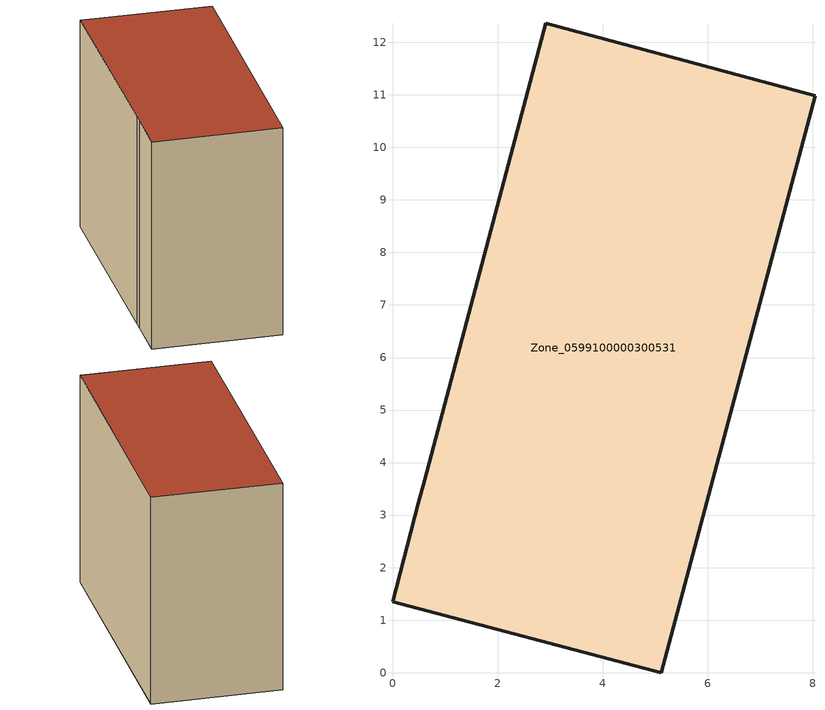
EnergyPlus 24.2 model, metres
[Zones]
Zone_0599100000300531
 floor ground (C_G): 0.49,3.22 0.61,3.68 2.91,12.36 8.04,10.98 5.11,0 0,1.35 z0
 wall outside (C_F): 5.11,0 8.04,10.98 2.91,12.36 0.61,3.68 0.49,3.22 0,1.35 5.11,0 z0:8.96
 roof outside (C_R): 0.49,3.22 0,1.35 5.11,0 8.04,10.98 2.91,12.36 0.61,3.68 z8.96
[BUILDING]
Pand.0599100000300531: North Axis=0; Terrain=City; Loads Convergence Tolerance Value=0.04; Temperature Convergence Tolerance Value=0.4; Solar Distribution=FullExterior; Maximum Number of Warmup Days=25; Minimum Number of Warmup Days=1
[Site:Location]
Rotterdam.The.Hague.AP_ZH_NLD Design_Conditions: Latitude=51.96; Longitude=4.45; Time Zone=1; Elevation=-4.5
[SITE:GROUNDTEMPERATURE:BUILDINGSURFACE]
18, 18, 18, 18, 18, 18, 18, 18, 18, 18, 18, 18
[MATERIAL] Thermal Absorptance=0.9; Solar Absorptance=0.7; Visible Absorptance=0.7
Name | Roughness | Thickness | Conductivity | Density | Specific Heat
G.TC.1975-1991 | MediumSmooth | 0.15 | 0.288461 | 540 | 1210
F.TC.1975-1991 | Rough | 0.3 | 0.230769 | 1920 | 840
R.TC.1975-1991 | MediumRough | 0.2 | 0.153846 | 1500 | 1000
[CONSTRUCTION]
C_G: G.TC.1975-1991
C_F: F.TC.1975-1991
C_R: R.TC.1975-1991
[ZONE]
Zone_0599100000300531: Type=1; Multiplier=1; Ceiling Height=Autocalculate; Volume=Autocalculate; Floor Area=autocalculate; Part of Total Floor Area=Yes
[ZONEINFILTRATION:DESIGNFLOWRATE]
Infil_Zone_0599100000300531: Zone or ZoneList or Space or SpaceList=Zone_0599100000300531; Schedule=AlwaysOn; Design Flow Rate Calculation Method=Flow/Area; Flow Rate per Floor Area=0.003; Constant Term Coefficient=1; Temperature Term Coefficient=0; Velocity Term Coefficient=0; Velocity Squared Term Coefficient=0
[HVACTEMPLATE:ZONE:IDEALLOADSAIRSYSTEM]
Zone_0599100000300531: Maximum Heating Supply Air Temperature=50; Minimum Cooling Supply Air Temperature=13; Maximum Heating Supply Air Humidity Ratio=0.0156; Minimum Cooling Supply Air Humidity Ratio=0.0077; Heating Limit=NoLimit; Cooling Limit=NoLimit; Dehumidification Control Type=ConstantSensibleHeatRatio; Cooling Sensible Heat Ratio=0.7; Dehumidification Setpoint=60; Humidification Control Type=None; Humidification Setpoint=30; Outdoor Air Method=None; Outdoor Air Flow Rate per Person=0.00944; Outdoor Air Flow Rate per Zone Floor Area=0; Outdoor Air Flow Rate per Zone=0; Demand Controlled Ventilation Type=None; Outdoor Air Economizer Type=NoEconomizer; Heat Recovery Type=None; Sensible Heat Recovery Effectiveness=0.7; Latent Heat Recovery Effectiveness=0.65
[ZONECONTROL:THERMOSTAT]
ThermostatControl_Zone_0599100000300531: Zone or ZoneList=Zone_0599100000300531; Control Type Schedule=DualSetpointControlType; Control 1=Thermostat_Zone_0599100000300531; Temperature Difference Between Cutout And Setpoint=0
[THERMOSTATSETPOINT:DUALSETPOINT]
Thermostat_Zone_0599100000300531: Heating Setpoint Temperature Schedule=HeatingSetpoint_Zone_0599100000300531; Cooling Setpoint Temperature Schedule=CoolingSetpoint_Zone_0599100000300531
[SCHEDULE:COMPACT]
HeatingSetpoint_Zone_0599100000300531: Through: 12/31, For: AllDays, Until: 24:00, 21
CoolingSetpoint_Zone_0599100000300531: Through: 12/31, For: AllDays, Until: 24:00, 24
DualSetpointControlType: Through: 12/31, For: AllDays, Until: 24:00, 4
AlwaysOn: Through: 12/31, For: AllDays, Until: 24:00, 1
